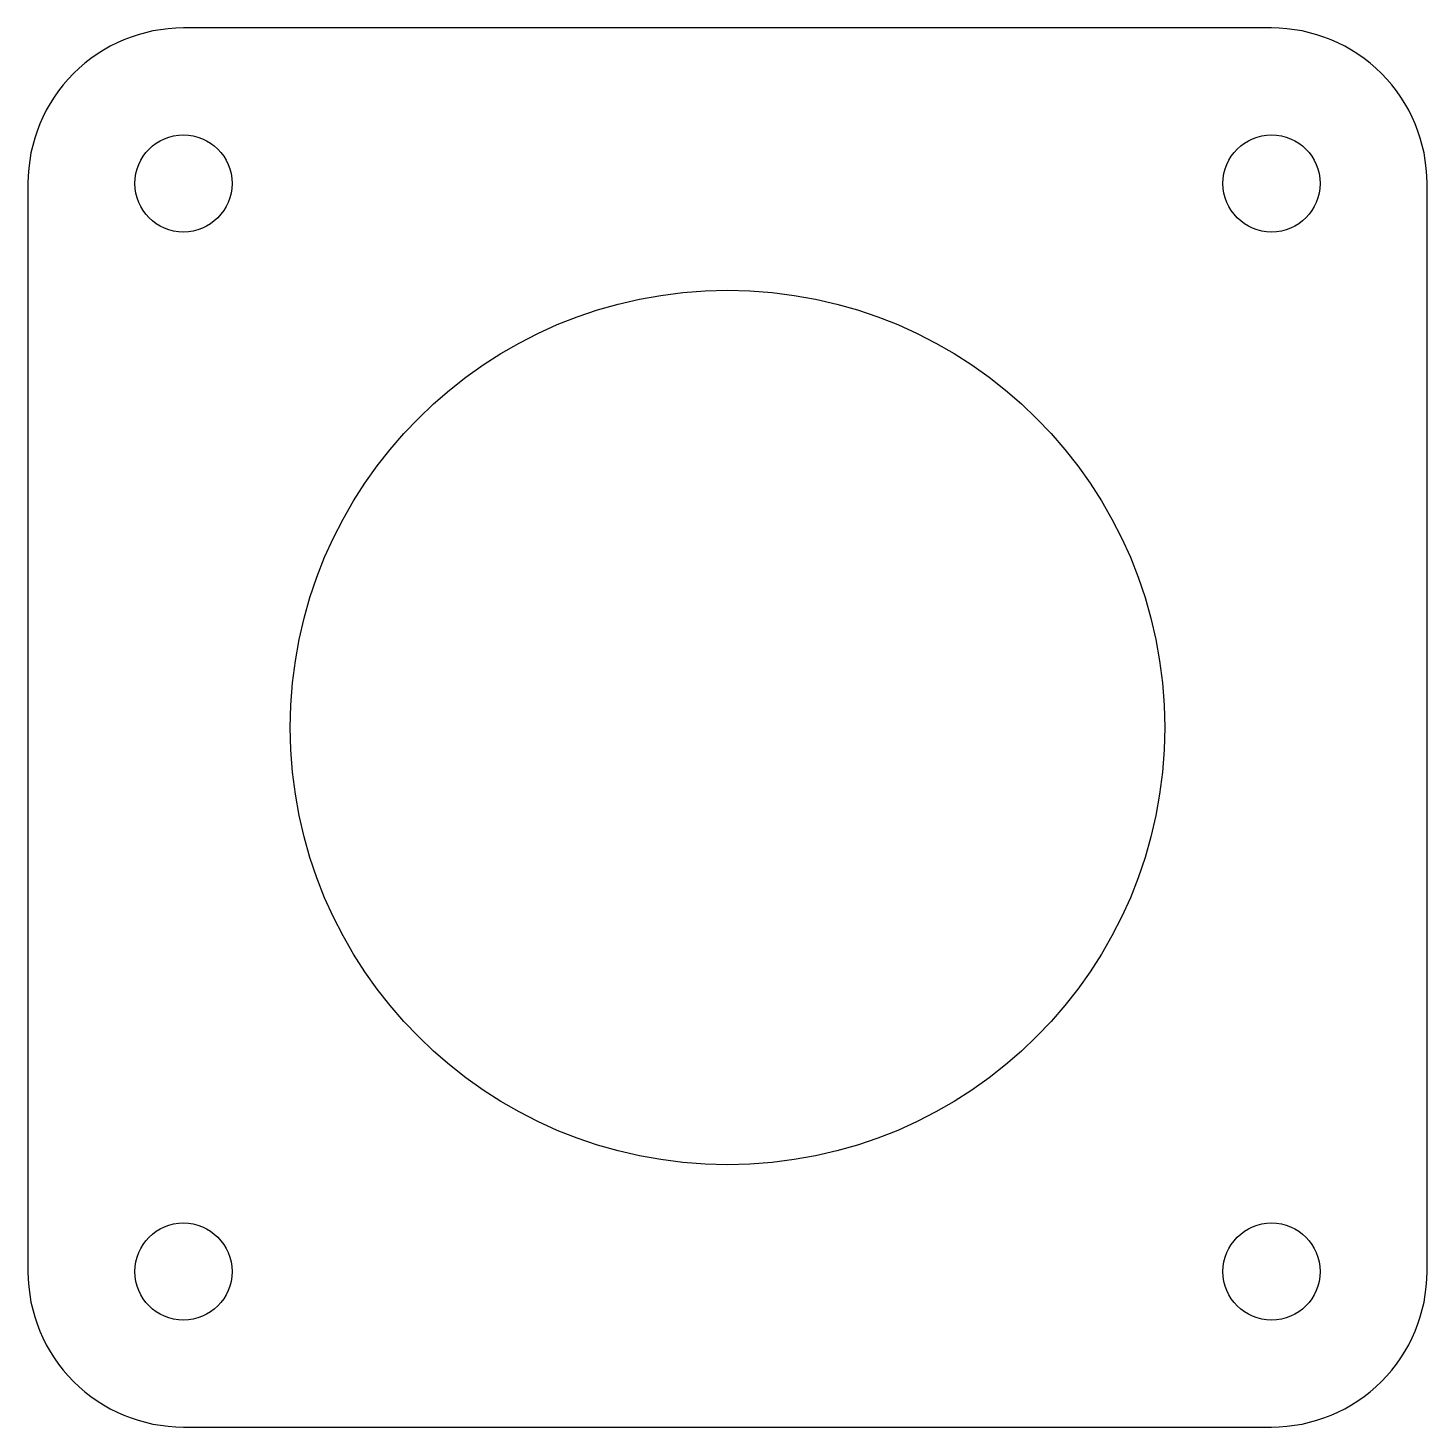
# Model space of a CAD drawing. Header units: millimetres. Extents: x -36 to 36, y -36 to 36.
import ezdxf

# ---------------------------------------------------------------- set-up
doc = ezdxf.new("R2010")
doc.units = ezdxf.units.MM

msp = doc.modelspace()

# ---------------------------------------------------------------- linework, layer by layer
msp.add_lwpolyline([(-28, -36), (28, -36, 0.414214), (36, -28), (36, 28, 0.414214), (28, 36), (-28, 36, 0.414214), (-36, 28), (-36, -28, 0.414214)], format="xyb", close=True)
for centre, radius in [((-28, 28), 2.5), ((28, 28), 2.5), ((0, 0), 22.5), ((-28, -28), 2.5), ((28, -28), 2.5)]:
    msp.add_circle(centre, radius)

doc.saveas('drawing.dxf')
